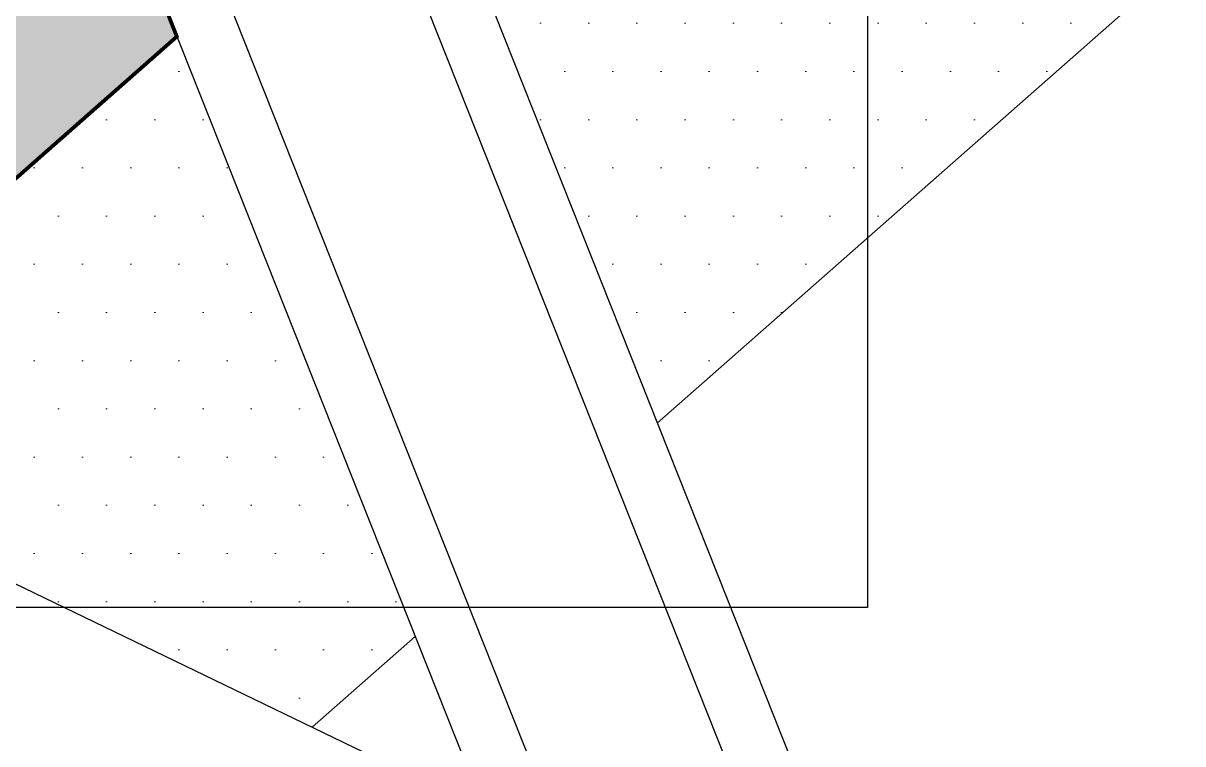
# Model space of a CAD drawing. Header units: metres. Extents: x -466 to 1322, y -1072 to 50.
# Drawn here: x 60.75 to 98.94, y -228.35 to -204.62 of the extents above; entities that cross this region are included whole.
import ezdxf

# ---------------------------------------------------------------- set-up
doc = ezdxf.new("R2010")
doc.units = ezdxf.units.M
doc.linetypes.add('OCULTA2', pattern=[0.3, 0.2, -0.1])
doc.layers.add('AKU_Poligono', color=1, linetype='Continuous')
doc.layers.add('Poligono Fisico', color=3, linetype='Continuous')
doc.layers.add('Hatch jardín', color=7, linetype='Continuous', lineweight=0, true_color=0x6c9a77)
doc.layers.add('SITE-RIO', color=141, linetype='Continuous', lineweight=0)
pattern_1 = [(0, (0, 258.928), (0.79375, 1.5875), [0, -1.5875])]

msp = doc.modelspace()

# ---------------------------------------------------------------- hatches: boundary and pattern name
at = {"layer": 'Hatch jardín', "transparency": 33554687}
h = msp.add_hatch(color=256, dxfattribs=at)
h.dxf.hatch_style = 1
h.paths.add_polyline_path([(48.833, -217.445), (59.568, -194.48), (60.683, -192.139), (65.813, -205.058), (50.721, -218.358)])
at = {"layer": 'SITE-RIO', "transparency": 33554687}
h = msp.add_hatch(dxfattribs=at)
h.set_pattern_fill('DOTS', color=256)
h.set_pattern_definition(pattern_1)
h.paths.add_polyline_path([(73.784, -198.034), (81.63, -217.792), (142.272, -164.352), (129.042, -149.338)])
h = msp.add_hatch(dxfattribs=at)
h.set_pattern_fill('DOTS', color=256)
h.set_pattern_definition(pattern_1)
h.paths.add_polyline_path([(50.721, -218.358), (70.266, -227.807), (73.66, -224.816), (65.813, -205.058)])

# ---------------------------------------------------------------- linework, layer by layer
msp.add_lwpolyline([(-3.086, -161.589), (88.557, -161.589), (88.557, -223.859), (-3.086, -223.859)], close=True)
at = {"layer": 'AKU_Poligono'}
for points in [[(24.696, -101.525), (92.187, -271.466), (95.013, -292.582)], [(26.87, -101.582), (94.137, -270.957), (96.995, -292.317)], [(33.393, -101.751), (94.081, -254.56), (179.926, -238.703)], [(35.568, -101.807), (95.343, -252.32), (179.595, -236.73)], [(75.937, -230.548), (-122.47, -134.628)]]:
    msp.add_lwpolyline(points, dxfattribs=at)
at = {"layer": 'Hatch jardín'}
msp.add_lwpolyline([(48.833, -217.445), (59.568, -194.48), (60.683, -192.139), (65.813, -205.058), (50.721, -218.358), (48.833, -217.445)], dxfattribs=at)
at = {"layer": 'Poligono Fisico', "color": 5, "linetype": 'OCULTA2', "const_width": 0.125}
msp.add_lwpolyline([(50.856, -218.239), (9.06, -197.271), (50.464, -166.41), (65.813, -205.058)], close=True, dxfattribs=at)
at = {"layer": 'SITE-RIO'}
for p, q in [((81.63, -217.792), (142.272, -164.352)), ((50.721, -218.358), (65.813, -205.058)), ((70.266, -227.807), (73.66, -224.816))]:
    msp.add_line(p, q, dxfattribs=at)

doc.saveas('drawing.dxf')
